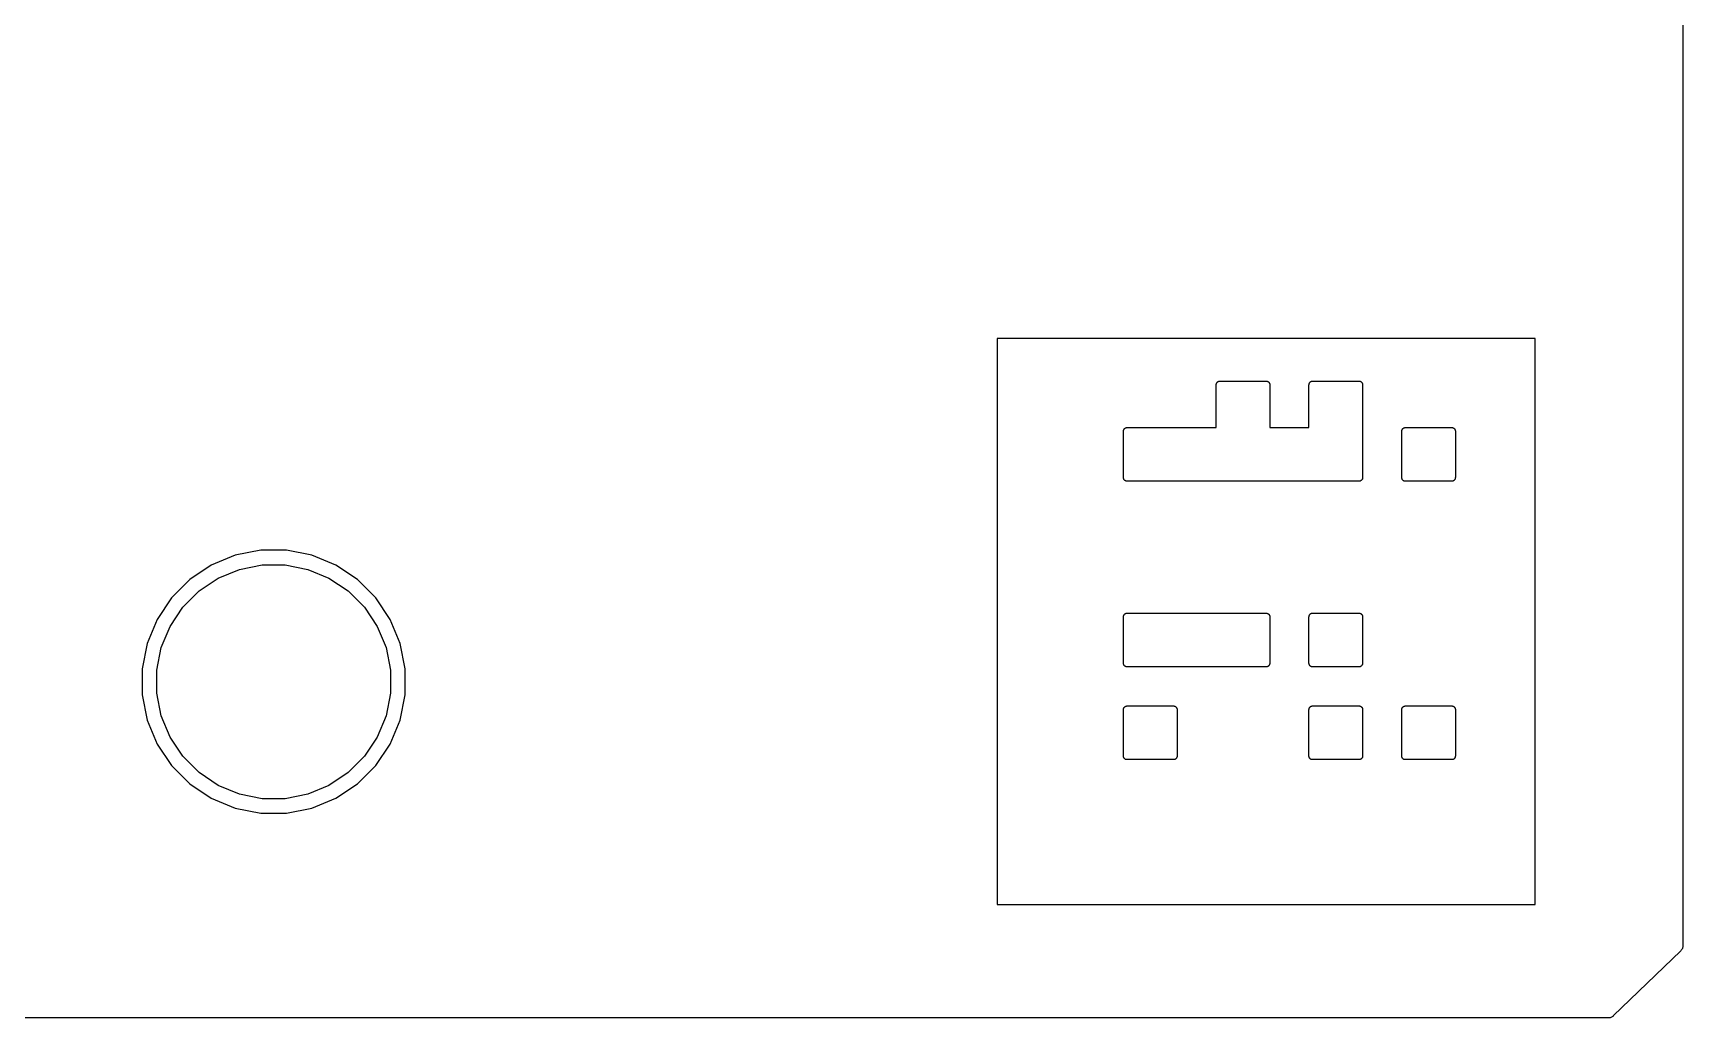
# Model space of a CAD drawing. Extents: x 70.2 to 168.8, y -99.8 to -60.2.
# Drawn here: x 146.18 to 168.77, y -99.77 to -86.3 of the extents above; entities that cross this region are included whole.
import ezdxf

# ---------------------------------------------------------------- set-up
doc = ezdxf.new("R2010")
doc.units = 0
doc.layers.add('BLACK', color=7, linetype='CONTINUOUS')

msp = doc.modelspace()

# ---------------------------------------------------------------- linework, layer by layer
at = {"layer": 'BLACK', "linetype": 'CONTINUOUS'}
for p, q in [((168.774, -61.2437), (168.774, -98.7824)), ((159.39, -90.4748), (159.385, -90.4752)), ((159.385, -90.4752), (159.385, -90.4797)), ((159.385, -90.4797), (159.385, -98.2169)), ((166.746, -90.4748), (159.39, -90.4748)), ((166.751, -90.4752), (166.746, -90.4748)), ((166.751, -90.4797), (166.751, -90.4752)), ((166.751, -98.2169), (166.751, -90.4797)), ((162.383, -91.1091), (162.384, -91.1045)), ((162.383, -91.1094), (162.383, -91.1091)), ((162.383, -91.1095), (162.383, -91.1094)), ((162.383, -91.1098), (162.383, -91.1095)), ((162.383, -91.1095), (162.383, -91.1095)), ((162.383, -91.6948), (162.383, -91.1098)), ((162.384, -91.0994), (162.386, -91.0949)), ((162.384, -91.0996), (162.384, -91.0994)), ((162.384, -91.0997), (162.384, -91.0996)), ((162.384, -91.1045), (162.384, -91.0997)), ((162.386, -91.0949), (162.387, -91.0904)), ((162.387, -91.0901), (162.389, -91.086)), ((162.387, -91.0903), (162.387, -91.0901)), ((162.387, -91.0904), (162.387, -91.0903)), ((162.389, -91.086), (162.392, -91.0818)), ((162.392, -91.0816), (162.395, -91.078)), ((162.392, -91.0817), (162.392, -91.0816)), ((162.392, -91.0818), (162.392, -91.0817)), ((162.395, -91.078), (162.398, -91.0743)), ((162.398, -91.0741), (162.402, -91.0712)), ((162.398, -91.0742), (162.398, -91.0741)), ((162.398, -91.0743), (162.398, -91.0742)), ((162.402, -91.0712), (162.405, -91.0682)), ((162.405, -91.0681), (162.406, -91.068)), ((162.405, -91.0682), (162.405, -91.0681)), ((162.406, -91.068), (162.41, -91.0658)), ((162.41, -91.0658), (162.414, -91.0636)), ((162.414, -91.0634), (162.419, -91.0621)), ((162.414, -91.0635), (162.414, -91.0634)), ((162.414, -91.0636), (162.414, -91.0635)), ((162.419, -91.0621), (162.423, -91.0608)), ((162.423, -91.0608), (162.423, -91.0607)), ((162.423, -91.0607), (162.424, -91.0607)), ((162.424, -91.0607), (162.428, -91.0603)), ((162.428, -91.0603), (162.433, -91.0598)), ((162.433, -91.0598), (163.068, -91.0598)), ((163.068, -91.0598), (163.068, -91.0598)), ((163.068, -91.0598), (163.068, -91.0598)), ((163.068, -91.0598), (163.068, -91.0598)), ((163.068, -91.0598), (163.069, -91.0598)), ((163.069, -91.0598), (163.073, -91.0603)), ((163.073, -91.0603), (163.078, -91.0608)), ((163.078, -91.0608), (163.078, -91.0609)), ((163.078, -91.0609), (163.078, -91.0609)), ((163.078, -91.0609), (163.083, -91.0623)), ((163.083, -91.0623), (163.087, -91.0637)), ((163.087, -91.0637), (163.088, -91.0638)), ((163.088, -91.0638), (163.088, -91.0638)), ((163.088, -91.0638), (163.092, -91.0661)), ((163.092, -91.0661), (163.096, -91.0683)), ((163.096, -91.0683), (163.096, -91.0685)), ((163.096, -91.0685), (163.096, -91.0685)), ((163.096, -91.0685), (163.1, -91.0715)), ((163.1, -91.0715), (163.103, -91.0746)), ((163.103, -91.0746), (163.104, -91.0747)), ((163.104, -91.0747), (163.104, -91.0748)), ((163.104, -91.0748), (163.107, -91.0784)), ((163.107, -91.0784), (163.11, -91.0821)), ((163.11, -91.0821), (163.11, -91.0823)), ((163.11, -91.0823), (163.11, -91.0824)), ((163.11, -91.0824), (163.112, -91.0865)), ((163.112, -91.0865), (163.114, -91.0907)), ((163.114, -91.0907), (163.114, -91.0909)), ((163.114, -91.0909), (163.114, -91.0911)), ((163.114, -91.0911), (163.116, -91.0955)), ((163.116, -91.0955), (163.117, -91.1001)), ((163.117, -91.1001), (163.117, -91.1003)), ((163.117, -91.1003), (163.117, -91.1004)), ((163.117, -91.1004), (163.118, -91.1051)), ((163.118, -91.1051), (163.118, -91.1098)), ((163.118, -91.1098), (163.118, -91.6948)), ((163.653, -91.1091), (163.654, -91.1045)), ((163.653, -91.1094), (163.653, -91.1091)), ((163.653, -91.1095), (163.653, -91.1094)), ((163.653, -91.1098), (163.653, -91.1095)), ((163.653, -91.1095), (163.653, -91.1095)), ((163.653, -91.6948), (163.653, -91.1098)), ((163.654, -91.0994), (163.656, -91.0949)), ((163.654, -91.0996), (163.654, -91.0994)), ((163.654, -91.0997), (163.654, -91.0996)), ((163.654, -91.1045), (163.654, -91.0997)), ((163.656, -91.0949), (163.657, -91.0904)), ((163.657, -91.0901), (163.659, -91.086)), ((163.657, -91.0903), (163.657, -91.0901)), ((163.657, -91.0904), (163.657, -91.0903)), ((163.659, -91.086), (163.662, -91.0818)), ((163.662, -91.0816), (163.665, -91.078)), ((163.662, -91.0817), (163.662, -91.0816)), ((163.662, -91.0818), (163.662, -91.0817)), ((163.665, -91.078), (163.668, -91.0743)), ((163.668, -91.0741), (163.672, -91.0712)), ((163.668, -91.0742), (163.668, -91.0741)), ((163.668, -91.0743), (163.668, -91.0742)), ((163.672, -91.0712), (163.675, -91.0682)), ((163.675, -91.0681), (163.676, -91.068)), ((163.675, -91.0682), (163.675, -91.0681)), ((163.676, -91.068), (163.68, -91.0658)), ((163.68, -91.0658), (163.684, -91.0636)), ((163.684, -91.0634), (163.689, -91.0621)), ((163.684, -91.0635), (163.684, -91.0634)), ((163.684, -91.0636), (163.684, -91.0635)), ((163.689, -91.0621), (163.693, -91.0608)), ((163.693, -91.0608), (163.693, -91.0607)), ((163.693, -91.0607), (163.694, -91.0607)), ((163.694, -91.0607), (163.698, -91.0603)), ((163.698, -91.0603), (163.703, -91.0598)), ((163.703, -91.0598), (164.338, -91.0598)), ((164.338, -91.0598), (164.338, -91.0598)), ((164.338, -91.0598), (164.338, -91.0598)), ((164.338, -91.0598), (164.338, -91.0598)), ((164.338, -91.0598), (164.339, -91.0598)), ((164.339, -91.0598), (164.343, -91.0603)), ((164.343, -91.0603), (164.348, -91.0608)), ((164.348, -91.0608), (164.348, -91.0609)), ((164.348, -91.0609), (164.348, -91.0609)), ((164.348, -91.0609), (164.353, -91.0623)), ((164.353, -91.0623), (164.357, -91.0637)), ((164.357, -91.0637), (164.358, -91.0638)), ((164.358, -91.0638), (164.358, -91.0638)), ((164.358, -91.0638), (164.362, -91.0661)), ((164.362, -91.0661), (164.366, -91.0683)), ((164.366, -91.0683), (164.366, -91.0685)), ((164.366, -91.0685), (164.366, -91.0685)), ((164.366, -91.0685), (164.37, -91.0715)), ((164.37, -91.0715), (164.373, -91.0746)), ((164.373, -91.0746), (164.374, -91.0747)), ((164.374, -91.0747), (164.374, -91.0748)), ((164.374, -91.0748), (164.377, -91.0784)), ((164.377, -91.0784), (164.38, -91.0821)), ((164.38, -91.0821), (164.38, -91.0823)), ((164.38, -91.0823), (164.38, -91.0824)), ((164.38, -91.0824), (164.382, -91.0865)), ((164.382, -91.0865), (164.384, -91.0907)), ((164.384, -91.0907), (164.384, -91.0909)), ((164.384, -91.0909), (164.384, -91.0911)), ((164.384, -91.0911), (164.386, -91.0955)), ((164.386, -91.0955), (164.387, -91.1001)), ((164.387, -91.1001), (164.387, -91.1003)), ((164.387, -91.1003), (164.387, -91.1004)), ((164.387, -91.1004), (164.388, -91.1051)), ((164.388, -91.1051), (164.388, -91.1098)), ((164.388, -91.1098), (164.388, -92.3798)), ((161.125, -91.713), (161.128, -91.7093)), ((161.128, -91.7091), (161.132, -91.7062)), ((161.128, -91.7092), (161.128, -91.7091)), ((161.128, -91.7093), (161.128, -91.7092)), ((161.132, -91.7062), (161.135, -91.7032)), ((161.135, -91.7031), (161.136, -91.703)), ((161.135, -91.7032), (161.135, -91.7031)), ((161.136, -91.703), (161.14, -91.7008)), ((161.14, -91.7008), (161.144, -91.6986)), ((161.144, -91.6984), (161.149, -91.6971)), ((161.144, -91.6985), (161.144, -91.6984)), ((161.144, -91.6986), (161.144, -91.6985)), ((161.149, -91.6971), (161.153, -91.6958)), ((161.153, -91.6958), (161.153, -91.6957)), ((161.153, -91.6957), (161.154, -91.6957)), ((161.154, -91.6957), (161.158, -91.6953)), ((161.158, -91.6953), (161.163, -91.6948)), ((161.163, -91.6948), (162.383, -91.6948)), ((163.118, -91.6948), (163.653, -91.6948)), ((164.935, -91.713), (164.938, -91.7093)), ((164.938, -91.7091), (164.942, -91.7062)), ((164.938, -91.7092), (164.938, -91.7091)), ((164.938, -91.7093), (164.938, -91.7092)), ((164.942, -91.7062), (164.945, -91.7032)), ((164.945, -91.7031), (164.946, -91.703)), ((164.945, -91.7032), (164.945, -91.7031)), ((164.946, -91.703), (164.95, -91.7008)), ((164.95, -91.7008), (164.954, -91.6986)), ((164.954, -91.6984), (164.959, -91.6971)), ((164.954, -91.6985), (164.954, -91.6984)), ((164.954, -91.6986), (164.954, -91.6985)), ((164.959, -91.6971), (164.963, -91.6958)), ((164.963, -91.6958), (164.963, -91.6957)), ((164.963, -91.6957), (164.964, -91.6957)), ((164.964, -91.6957), (164.968, -91.6953)), ((164.968, -91.6953), (164.973, -91.6948)), ((164.973, -91.6948), (165.608, -91.6948)), ((165.608, -91.6948), (165.608, -91.6948)), ((165.608, -91.6948), (165.608, -91.6948)), ((165.608, -91.6948), (165.609, -91.6948)), ((165.608, -91.6948), (165.608, -91.6948)), ((165.609, -91.6948), (165.613, -91.6953)), ((165.613, -91.6953), (165.618, -91.6958)), ((165.618, -91.6958), (165.618, -91.6959)), ((165.618, -91.6959), (165.618, -91.6959)), ((165.618, -91.6959), (165.623, -91.6973)), ((165.623, -91.6973), (165.627, -91.6987)), ((165.627, -91.6987), (165.628, -91.6988)), ((165.628, -91.6988), (165.628, -91.6988)), ((165.628, -91.6988), (165.632, -91.7011)), ((165.632, -91.7011), (165.636, -91.7033)), ((165.636, -91.7033), (165.636, -91.7035)), ((165.636, -91.7035), (165.636, -91.7035)), ((165.636, -91.7035), (165.64, -91.7065)), ((165.64, -91.7065), (165.643, -91.7096)), ((165.643, -91.7096), (165.644, -91.7097)), ((165.644, -91.7097), (165.644, -91.7098)), ((165.644, -91.7098), (165.647, -91.7134)), ((161.113, -91.7441), (161.114, -91.7395)), ((161.113, -91.7444), (161.113, -91.7441)), ((161.113, -91.7445), (161.113, -91.7444)), ((161.113, -91.7448), (161.113, -91.7445)), ((161.113, -91.7445), (161.113, -91.7445)), ((161.113, -92.3798), (161.113, -91.7448)), ((161.114, -91.7344), (161.116, -91.7299)), ((161.114, -91.7346), (161.114, -91.7344)), ((161.114, -91.7347), (161.114, -91.7346)), ((161.114, -91.7395), (161.114, -91.7347)), ((161.116, -91.7299), (161.117, -91.7254)), ((161.117, -91.7251), (161.119, -91.721)), ((161.117, -91.7253), (161.117, -91.7251)), ((161.117, -91.7254), (161.117, -91.7253)), ((161.119, -91.721), (161.122, -91.7168)), ((161.122, -91.7166), (161.125, -91.713)), ((161.122, -91.7167), (161.122, -91.7166)), ((161.122, -91.7168), (161.122, -91.7167)), ((164.923, -91.7441), (164.924, -91.7395)), ((164.923, -91.7444), (164.923, -91.7441)), ((164.923, -91.7445), (164.923, -91.7444)), ((164.923, -91.7448), (164.923, -91.7445)), ((164.923, -91.7445), (164.923, -91.7445)), ((164.923, -92.3798), (164.923, -91.7448)), ((164.924, -91.7344), (164.926, -91.7299)), ((164.924, -91.7346), (164.924, -91.7344)), ((164.924, -91.7347), (164.924, -91.7346)), ((164.924, -91.7395), (164.924, -91.7347)), ((164.926, -91.7299), (164.927, -91.7254)), ((164.927, -91.7251), (164.929, -91.721)), ((164.927, -91.7253), (164.927, -91.7251)), ((164.927, -91.7254), (164.927, -91.7253)), ((164.929, -91.721), (164.932, -91.7168)), ((164.932, -91.7166), (164.935, -91.713)), ((164.932, -91.7167), (164.932, -91.7166)), ((164.932, -91.7168), (164.932, -91.7167)), ((165.647, -91.7134), (165.65, -91.7171)), ((165.65, -91.7171), (165.65, -91.7173)), ((165.65, -91.7173), (165.65, -91.7174)), ((165.65, -91.7174), (165.652, -91.7215)), ((165.652, -91.7215), (165.654, -91.7257)), ((165.654, -91.7257), (165.654, -91.7259)), ((165.654, -91.7259), (165.654, -91.7261)), ((165.654, -91.7261), (165.656, -91.7305)), ((165.656, -91.7305), (165.657, -91.7351)), ((165.657, -91.7351), (165.657, -91.7353)), ((165.657, -91.7353), (165.657, -91.7354)), ((165.657, -91.7354), (165.658, -91.7401)), ((165.658, -91.7401), (165.658, -91.7448)), ((165.658, -91.7448), (165.658, -92.3798)), ((161.113, -92.3845), (161.113, -92.3798)), ((161.114, -92.3892), (161.113, -92.3845)), ((161.114, -92.3893), (161.114, -92.3892)), ((161.114, -92.3895), (161.114, -92.3893)), ((161.115, -92.3941), (161.114, -92.3895)), ((164.388, -92.3805), (164.387, -92.3851)), ((164.387, -92.3851), (164.387, -92.3899)), ((164.387, -92.3899), (164.387, -92.39)), ((164.387, -92.39), (164.387, -92.3902)), ((164.388, -92.3798), (164.388, -92.3801)), ((164.388, -92.3801), (164.388, -92.3801)), ((164.388, -92.3801), (164.388, -92.3802)), ((164.388, -92.3802), (164.388, -92.3805)), ((164.923, -92.3845), (164.923, -92.3798)), ((164.924, -92.3892), (164.923, -92.3845)), ((164.924, -92.3893), (164.924, -92.3892)), ((164.924, -92.3895), (164.924, -92.3893)), ((164.925, -92.3941), (164.924, -92.3895)), ((165.658, -92.3805), (165.657, -92.3851)), ((165.657, -92.3851), (165.657, -92.3899)), ((165.657, -92.3899), (165.657, -92.39)), ((165.657, -92.39), (165.657, -92.3902)), ((165.658, -92.3798), (165.658, -92.3801)), ((165.658, -92.3801), (165.658, -92.3801)), ((165.658, -92.3801), (165.658, -92.3802)), ((165.658, -92.3802), (165.658, -92.3805)), ((161.117, -92.3985), (161.115, -92.3941)), ((161.117, -92.3987), (161.117, -92.3985)), ((161.117, -92.3989), (161.117, -92.3987)), ((161.119, -92.4031), (161.117, -92.3989)), ((161.121, -92.4072), (161.119, -92.4031)), ((161.121, -92.4073), (161.121, -92.4072)), ((161.121, -92.4075), (161.121, -92.4073)), ((161.124, -92.4112), (161.121, -92.4075)), ((161.127, -92.4148), (161.124, -92.4112)), ((161.127, -92.4149), (161.127, -92.4148)), ((161.128, -92.415), (161.127, -92.4149)), ((161.131, -92.4181), (161.128, -92.415)), ((161.135, -92.4211), (161.131, -92.4181)), ((161.135, -92.4213), (161.135, -92.4211)), ((161.135, -92.4211), (161.135, -92.4211)), ((161.139, -92.4235), (161.135, -92.4213)), ((161.143, -92.4258), (161.139, -92.4235)), ((161.144, -92.4259), (161.143, -92.4258)), ((161.143, -92.4258), (161.143, -92.4258)), ((161.148, -92.4273), (161.144, -92.4259)), ((161.153, -92.4287), (161.148, -92.4273)), ((161.153, -92.4288), (161.153, -92.4287)), ((161.153, -92.4287), (161.153, -92.4287)), ((161.158, -92.4293), (161.153, -92.4288)), ((161.162, -92.4298), (161.158, -92.4293)), ((161.163, -92.4298), (161.162, -92.4298)), ((164.338, -92.4298), (161.163, -92.4298)), ((161.163, -92.4298), (161.163, -92.4298)), ((161.163, -92.4298), (161.163, -92.4298)), ((161.163, -92.4298), (161.163, -92.4298)), ((164.343, -92.4293), (164.338, -92.4298)), ((164.347, -92.4289), (164.343, -92.4293)), ((164.348, -92.4289), (164.347, -92.4289)), ((164.352, -92.4275), (164.348, -92.4288)), ((164.348, -92.4288), (164.348, -92.4289)), ((164.357, -92.4262), (164.352, -92.4275)), ((164.361, -92.4238), (164.357, -92.426)), ((164.357, -92.426), (164.357, -92.4261)), ((164.357, -92.4261), (164.357, -92.4262)), ((164.365, -92.4216), (164.361, -92.4238)), ((164.366, -92.4215), (164.365, -92.4216)), ((164.369, -92.4184), (164.366, -92.4214)), ((164.366, -92.4214), (164.366, -92.4215)), ((164.373, -92.4155), (164.369, -92.4184)), ((164.376, -92.4116), (164.373, -92.4153)), ((164.373, -92.4153), (164.373, -92.4154)), ((164.373, -92.4154), (164.373, -92.4155)), ((164.379, -92.408), (164.376, -92.4116)), ((164.382, -92.4036), (164.379, -92.4078)), ((164.379, -92.4078), (164.379, -92.4079)), ((164.379, -92.4079), (164.379, -92.408)), ((164.384, -92.3995), (164.382, -92.4036)), ((164.385, -92.3947), (164.384, -92.3992)), ((164.384, -92.3992), (164.384, -92.3993)), ((164.384, -92.3993), (164.384, -92.3995)), ((164.387, -92.3902), (164.385, -92.3947)), ((164.927, -92.3985), (164.925, -92.3941)), ((164.927, -92.3987), (164.927, -92.3985)), ((164.927, -92.3989), (164.927, -92.3987)), ((164.929, -92.4031), (164.927, -92.3989)), ((164.931, -92.4072), (164.929, -92.4031)), ((164.931, -92.4073), (164.931, -92.4072)), ((164.931, -92.4075), (164.931, -92.4073)), ((164.934, -92.4112), (164.931, -92.4075)), ((164.937, -92.4148), (164.934, -92.4112)), ((164.937, -92.4149), (164.937, -92.4148)), ((164.938, -92.415), (164.937, -92.4149)), ((164.941, -92.4181), (164.938, -92.415)), ((164.945, -92.4211), (164.941, -92.4181)), ((164.945, -92.4213), (164.945, -92.4211)), ((164.945, -92.4211), (164.945, -92.4211)), ((164.949, -92.4235), (164.945, -92.4213)), ((164.953, -92.4258), (164.949, -92.4235)), ((164.954, -92.4259), (164.953, -92.4258)), ((164.953, -92.4258), (164.953, -92.4258)), ((164.958, -92.4273), (164.954, -92.4259)), ((164.963, -92.4287), (164.958, -92.4273)), ((164.963, -92.4288), (164.963, -92.4287)), ((164.963, -92.4287), (164.963, -92.4287)), ((164.968, -92.4293), (164.963, -92.4288)), ((164.972, -92.4298), (164.968, -92.4293)), ((164.973, -92.4298), (164.972, -92.4298)), ((165.608, -92.4298), (164.973, -92.4298)), ((164.973, -92.4298), (164.973, -92.4298)), ((164.973, -92.4298), (164.973, -92.4298)), ((164.973, -92.4298), (164.973, -92.4298)), ((165.613, -92.4293), (165.608, -92.4298)), ((165.617, -92.4289), (165.613, -92.4293)), ((165.618, -92.4289), (165.617, -92.4289)), ((165.622, -92.4275), (165.618, -92.4288)), ((165.618, -92.4288), (165.618, -92.4289)), ((165.627, -92.4262), (165.622, -92.4275)), ((165.631, -92.4238), (165.627, -92.426)), ((165.627, -92.426), (165.627, -92.4261)), ((165.627, -92.4261), (165.627, -92.4262)), ((165.635, -92.4216), (165.631, -92.4238)), ((165.636, -92.4215), (165.635, -92.4216)), ((165.639, -92.4184), (165.636, -92.4214)), ((165.636, -92.4214), (165.636, -92.4215)), ((165.643, -92.4155), (165.639, -92.4184)), ((165.646, -92.4116), (165.643, -92.4153)), ((165.643, -92.4153), (165.643, -92.4154)), ((165.643, -92.4154), (165.643, -92.4155)), ((165.649, -92.408), (165.646, -92.4116)), ((165.652, -92.4036), (165.649, -92.4078)), ((165.649, -92.4078), (165.649, -92.4079)), ((165.649, -92.4079), (165.649, -92.408)), ((165.654, -92.3995), (165.652, -92.4036)), ((165.655, -92.3947), (165.654, -92.3992)), ((165.654, -92.3992), (165.654, -92.3993)), ((165.654, -92.3993), (165.654, -92.3995)), ((165.657, -92.3902), (165.655, -92.3947)), ((148.954, -93.443), (148.626, -93.5787)), ((149.302, -93.3738), (148.954, -93.443)), ((149.656, -93.3738), (149.302, -93.3738)), ((150.004, -93.443), (149.656, -93.3738)), ((150.332, -93.5787), (150.004, -93.443)), ((148.626, -93.5787), (148.332, -93.7756)), ((148.721, -93.7559), (149.012, -93.6353)), ((149.012, -93.6353), (149.321, -93.5738)), ((149.321, -93.5738), (149.637, -93.5738)), ((149.637, -93.5738), (149.946, -93.6353)), ((149.946, -93.6353), (150.237, -93.7559)), ((150.626, -93.7756), (150.332, -93.5787)), ((148.332, -93.7756), (148.081, -94.0264)), ((148.236, -94.1539), (148.459, -93.931)), ((148.459, -93.931), (148.721, -93.7559)), ((150.237, -93.7559), (150.499, -93.931)), ((150.499, -93.931), (150.722, -94.1539)), ((150.877, -94.0264), (150.626, -93.7756)), ((148.081, -94.0264), (147.884, -94.3212)), ((148.061, -94.4159), (148.236, -94.1539)), ((150.722, -94.1539), (150.897, -94.4159)), ((151.074, -94.3212), (150.877, -94.0264)), ((147.884, -94.3212), (147.748, -94.6488)), ((147.94, -94.7071), (148.061, -94.4159)), ((150.897, -94.4159), (151.018, -94.7071)), ((151.21, -94.6488), (151.074, -94.3212)), ((161.113, -94.2841), (161.114, -94.2795)), ((161.113, -94.2844), (161.113, -94.2841)), ((161.113, -94.2845), (161.113, -94.2844)), ((161.113, -94.2848), (161.113, -94.2845)), ((161.113, -94.2845), (161.113, -94.2845)), ((161.113, -94.9198), (161.113, -94.2848)), ((161.114, -94.2744), (161.116, -94.2699)), ((161.114, -94.2746), (161.114, -94.2744)), ((161.114, -94.2747), (161.114, -94.2746)), ((161.114, -94.2795), (161.114, -94.2747)), ((161.116, -94.2699), (161.117, -94.2654)), ((161.117, -94.2651), (161.119, -94.261)), ((161.117, -94.2653), (161.117, -94.2651)), ((161.117, -94.2654), (161.117, -94.2653)), ((161.119, -94.261), (161.122, -94.2568)), ((161.122, -94.2566), (161.125, -94.253)), ((161.122, -94.2567), (161.122, -94.2566)), ((161.122, -94.2568), (161.122, -94.2567)), ((161.125, -94.253), (161.128, -94.2493)), ((161.128, -94.2491), (161.132, -94.2462)), ((161.128, -94.2492), (161.128, -94.2491)), ((161.128, -94.2493), (161.128, -94.2492)), ((161.132, -94.2462), (161.135, -94.2432)), ((161.135, -94.2431), (161.136, -94.243)), ((161.135, -94.2432), (161.135, -94.2431)), ((161.136, -94.243), (161.14, -94.2408)), ((161.14, -94.2408), (161.144, -94.2386)), ((161.144, -94.2384), (161.149, -94.2371)), ((161.144, -94.2385), (161.144, -94.2384)), ((161.144, -94.2386), (161.144, -94.2385)), ((161.149, -94.2371), (161.153, -94.2358)), ((161.153, -94.2358), (161.153, -94.2357)), ((161.153, -94.2357), (161.154, -94.2357)), ((161.154, -94.2357), (161.158, -94.2353)), ((161.158, -94.2353), (161.163, -94.2348)), ((161.163, -94.2348), (163.068, -94.2348)), ((163.068, -94.2348), (163.068, -94.2348)), ((163.068, -94.2348), (163.068, -94.2348)), ((163.068, -94.2348), (163.068, -94.2348)), ((163.068, -94.2348), (163.069, -94.2348)), ((163.069, -94.2348), (163.073, -94.2353)), ((163.073, -94.2353), (163.078, -94.2358)), ((163.078, -94.2358), (163.078, -94.2359)), ((163.078, -94.2359), (163.078, -94.2359)), ((163.078, -94.2359), (163.083, -94.2373)), ((163.083, -94.2373), (163.087, -94.2387)), ((163.087, -94.2387), (163.088, -94.2388)), ((163.088, -94.2388), (163.088, -94.2388)), ((163.088, -94.2388), (163.092, -94.2411)), ((163.092, -94.2411), (163.096, -94.2433)), ((163.096, -94.2433), (163.096, -94.2435)), ((163.096, -94.2435), (163.096, -94.2435)), ((163.096, -94.2435), (163.1, -94.2465)), ((163.1, -94.2465), (163.103, -94.2496)), ((163.103, -94.2496), (163.104, -94.2497)), ((163.104, -94.2497), (163.104, -94.2498)), ((163.104, -94.2498), (163.107, -94.2534)), ((163.107, -94.2534), (163.11, -94.2571)), ((163.11, -94.2571), (163.11, -94.2573)), ((163.11, -94.2573), (163.11, -94.2574)), ((163.11, -94.2574), (163.112, -94.2615)), ((163.112, -94.2615), (163.114, -94.2657)), ((163.114, -94.2657), (163.114, -94.2659)), ((163.114, -94.2659), (163.114, -94.2661)), ((163.114, -94.2661), (163.116, -94.2705)), ((163.116, -94.2705), (163.117, -94.2751)), ((163.117, -94.2751), (163.117, -94.2753)), ((163.117, -94.2753), (163.117, -94.2754)), ((163.117, -94.2754), (163.118, -94.2801)), ((163.118, -94.2801), (163.118, -94.2848)), ((163.118, -94.2848), (163.118, -94.9198)), ((163.653, -94.2841), (163.654, -94.2795)), ((163.653, -94.2844), (163.653, -94.2841)), ((163.653, -94.2845), (163.653, -94.2844)), ((163.653, -94.2848), (163.653, -94.2845)), ((163.653, -94.2845), (163.653, -94.2845)), ((163.653, -94.9198), (163.653, -94.2848)), ((163.654, -94.2744), (163.656, -94.2699)), ((163.654, -94.2746), (163.654, -94.2744)), ((163.654, -94.2747), (163.654, -94.2746)), ((163.654, -94.2795), (163.654, -94.2747)), ((163.656, -94.2699), (163.657, -94.2654)), ((163.657, -94.2651), (163.659, -94.261)), ((163.657, -94.2653), (163.657, -94.2651)), ((163.657, -94.2654), (163.657, -94.2653)), ((163.659, -94.261), (163.662, -94.2568)), ((163.662, -94.2566), (163.665, -94.253)), ((163.662, -94.2567), (163.662, -94.2566)), ((163.662, -94.2568), (163.662, -94.2567)), ((163.665, -94.253), (163.668, -94.2493)), ((163.668, -94.2491), (163.672, -94.2462)), ((163.668, -94.2492), (163.668, -94.2491)), ((163.668, -94.2493), (163.668, -94.2492)), ((163.672, -94.2462), (163.675, -94.2432)), ((163.675, -94.2431), (163.676, -94.243)), ((163.675, -94.2432), (163.675, -94.2431)), ((163.676, -94.243), (163.68, -94.2408)), ((163.68, -94.2408), (163.684, -94.2386)), ((163.684, -94.2384), (163.689, -94.2371)), ((163.684, -94.2385), (163.684, -94.2384)), ((163.684, -94.2386), (163.684, -94.2385)), ((163.689, -94.2371), (163.693, -94.2358)), ((163.693, -94.2358), (163.693, -94.2357)), ((163.693, -94.2357), (163.694, -94.2357)), ((163.694, -94.2357), (163.698, -94.2353)), ((163.698, -94.2353), (163.703, -94.2348)), ((163.703, -94.2348), (164.338, -94.2348)), ((164.338, -94.2348), (164.338, -94.2348)), ((164.338, -94.2348), (164.338, -94.2348)), ((164.338, -94.2348), (164.339, -94.2348)), ((164.338, -94.2348), (164.338, -94.2348)), ((164.339, -94.2348), (164.343, -94.2353)), ((164.343, -94.2353), (164.348, -94.2358)), ((164.348, -94.2358), (164.348, -94.2359)), ((164.348, -94.2359), (164.348, -94.2359)), ((164.348, -94.2359), (164.353, -94.2373)), ((164.353, -94.2373), (164.357, -94.2387)), ((164.357, -94.2387), (164.358, -94.2388)), ((164.358, -94.2388), (164.358, -94.2388)), ((164.358, -94.2388), (164.362, -94.2411)), ((164.362, -94.2411), (164.366, -94.2433)), ((164.366, -94.2433), (164.366, -94.2435)), ((164.366, -94.2435), (164.366, -94.2435)), ((164.366, -94.2435), (164.37, -94.2465)), ((164.37, -94.2465), (164.373, -94.2496)), ((164.373, -94.2496), (164.374, -94.2497)), ((164.374, -94.2497), (164.374, -94.2498)), ((164.374, -94.2498), (164.377, -94.2534)), ((164.377, -94.2534), (164.38, -94.2571)), ((164.38, -94.2571), (164.38, -94.2573)), ((164.38, -94.2573), (164.38, -94.2574)), ((164.38, -94.2574), (164.382, -94.2615)), ((164.382, -94.2615), (164.384, -94.2657)), ((164.384, -94.2657), (164.384, -94.2659)), ((164.384, -94.2659), (164.384, -94.2661)), ((164.384, -94.2661), (164.386, -94.2705)), ((164.386, -94.2705), (164.387, -94.2751)), ((164.387, -94.2751), (164.387, -94.2753)), ((164.387, -94.2753), (164.387, -94.2754)), ((164.387, -94.2754), (164.388, -94.2801)), ((164.388, -94.2801), (164.388, -94.2848)), ((164.388, -94.2848), (164.388, -94.9198)), ((147.748, -94.6488), (147.679, -94.9965)), ((151.279, -94.9965), (151.21, -94.6488)), ((147.879, -95.0162), (147.94, -94.7071)), ((151.018, -94.7071), (151.079, -95.0162)), ((147.679, -94.9965), (147.679, -95.3511)), ((147.879, -95.3314), (147.879, -95.0162)), ((151.079, -95.0162), (151.079, -95.3314)), ((151.279, -95.3511), (151.279, -94.9965)), ((161.113, -94.9245), (161.113, -94.9198)), ((161.114, -94.9292), (161.113, -94.9245)), ((161.114, -94.9293), (161.114, -94.9292)), ((161.114, -94.9295), (161.114, -94.9293)), ((161.115, -94.9341), (161.114, -94.9295)), ((161.117, -94.9385), (161.115, -94.9341)), ((161.117, -94.9387), (161.117, -94.9385)), ((161.117, -94.9389), (161.117, -94.9387)), ((161.119, -94.9431), (161.117, -94.9389)), ((161.121, -94.9472), (161.119, -94.9431)), ((161.121, -94.9473), (161.121, -94.9472)), ((161.121, -94.9475), (161.121, -94.9473)), ((161.124, -94.9512), (161.121, -94.9475)), ((161.127, -94.9548), (161.124, -94.9512)), ((161.127, -94.9549), (161.127, -94.9548)), ((161.128, -94.955), (161.127, -94.9549)), ((161.131, -94.9581), (161.128, -94.955)), ((161.135, -94.9611), (161.131, -94.9581)), ((161.135, -94.9613), (161.135, -94.9611)), ((161.135, -94.9611), (161.135, -94.9611)), ((161.139, -94.9635), (161.135, -94.9613)), ((161.143, -94.9658), (161.139, -94.9635)), ((161.144, -94.9659), (161.143, -94.9658)), ((161.143, -94.9658), (161.143, -94.9658)), ((161.148, -94.9673), (161.144, -94.9659)), ((161.153, -94.9687), (161.148, -94.9673)), ((161.153, -94.9688), (161.153, -94.9687)), ((161.153, -94.9687), (161.153, -94.9687)), ((161.158, -94.9693), (161.153, -94.9688)), ((161.162, -94.9698), (161.158, -94.9693)), ((161.163, -94.9698), (161.162, -94.9698)), ((161.163, -94.9698), (161.163, -94.9698)), ((161.163, -94.9698), (161.163, -94.9698)), ((163.068, -94.9698), (161.163, -94.9698)), ((161.163, -94.9698), (161.163, -94.9698)), ((163.073, -94.9693), (163.068, -94.9698)), ((163.077, -94.9689), (163.073, -94.9693)), ((163.078, -94.9689), (163.077, -94.9689)), ((163.082, -94.9675), (163.078, -94.9688)), ((163.078, -94.9688), (163.078, -94.9689)), ((163.087, -94.9662), (163.082, -94.9675)), ((163.091, -94.9638), (163.087, -94.966)), ((163.087, -94.966), (163.087, -94.9661)), ((163.087, -94.9661), (163.087, -94.9662)), ((163.095, -94.9616), (163.091, -94.9638)), ((163.096, -94.9615), (163.095, -94.9616)), ((163.099, -94.9584), (163.096, -94.9614)), ((163.096, -94.9614), (163.096, -94.9615)), ((163.103, -94.9555), (163.099, -94.9584)), ((163.106, -94.9516), (163.103, -94.9553)), ((163.103, -94.9553), (163.103, -94.9554)), ((163.103, -94.9554), (163.103, -94.9555)), ((163.109, -94.948), (163.106, -94.9516)), ((163.112, -94.9436), (163.109, -94.9478)), ((163.109, -94.9478), (163.109, -94.9479)), ((163.109, -94.9479), (163.109, -94.948)), ((163.114, -94.9395), (163.112, -94.9436)), ((163.115, -94.9347), (163.114, -94.9392)), ((163.114, -94.9392), (163.114, -94.9393)), ((163.114, -94.9393), (163.114, -94.9395)), ((163.117, -94.9302), (163.115, -94.9347)), ((163.118, -94.9205), (163.117, -94.9251)), ((163.117, -94.9251), (163.117, -94.9299)), ((163.117, -94.9299), (163.117, -94.93)), ((163.117, -94.93), (163.117, -94.9302)), ((163.118, -94.9198), (163.118, -94.9201)), ((163.118, -94.9201), (163.118, -94.9201)), ((163.118, -94.9201), (163.118, -94.9202)), ((163.118, -94.9202), (163.118, -94.9205)), ((163.653, -94.9245), (163.653, -94.9198)), ((163.654, -94.9292), (163.653, -94.9245)), ((163.654, -94.9293), (163.654, -94.9292)), ((163.654, -94.9295), (163.654, -94.9293)), ((163.655, -94.9341), (163.654, -94.9295)), ((163.657, -94.9385), (163.655, -94.9341)), ((163.657, -94.9387), (163.657, -94.9385)), ((163.657, -94.9389), (163.657, -94.9387)), ((163.659, -94.9431), (163.657, -94.9389)), ((163.661, -94.9472), (163.659, -94.9431)), ((163.661, -94.9473), (163.661, -94.9472)), ((163.661, -94.9475), (163.661, -94.9473)), ((163.664, -94.9512), (163.661, -94.9475)), ((163.667, -94.9548), (163.664, -94.9512)), ((163.667, -94.9549), (163.667, -94.9548)), ((163.668, -94.955), (163.667, -94.9549)), ((163.671, -94.9581), (163.668, -94.955)), ((163.675, -94.9611), (163.671, -94.9581)), ((163.675, -94.9613), (163.675, -94.9611)), ((163.675, -94.9611), (163.675, -94.9611)), ((163.679, -94.9635), (163.675, -94.9613)), ((163.683, -94.9658), (163.679, -94.9635)), ((163.684, -94.9659), (163.683, -94.9658)), ((163.683, -94.9658), (163.683, -94.9658)), ((163.688, -94.9673), (163.684, -94.9659)), ((163.693, -94.9687), (163.688, -94.9673)), ((163.693, -94.9688), (163.693, -94.9687)), ((163.693, -94.9687), (163.693, -94.9687)), ((163.698, -94.9693), (163.693, -94.9688)), ((163.702, -94.9698), (163.698, -94.9693)), ((163.703, -94.9698), (163.702, -94.9698)), ((164.338, -94.9698), (163.703, -94.9698)), ((163.703, -94.9698), (163.703, -94.9698)), ((163.703, -94.9698), (163.703, -94.9698)), ((163.703, -94.9698), (163.703, -94.9698)), ((164.343, -94.9693), (164.338, -94.9698)), ((164.347, -94.9689), (164.343, -94.9693)), ((164.348, -94.9689), (164.347, -94.9689)), ((164.352, -94.9675), (164.348, -94.9688)), ((164.348, -94.9688), (164.348, -94.9689)), ((164.357, -94.9662), (164.352, -94.9675)), ((164.361, -94.9638), (164.357, -94.966)), ((164.357, -94.966), (164.357, -94.9661)), ((164.357, -94.9661), (164.357, -94.9662)), ((164.365, -94.9616), (164.361, -94.9638)), ((164.366, -94.9615), (164.365, -94.9616)), ((164.369, -94.9584), (164.366, -94.9614)), ((164.366, -94.9614), (164.366, -94.9615)), ((164.373, -94.9555), (164.369, -94.9584)), ((164.376, -94.9516), (164.373, -94.9553)), ((164.373, -94.9553), (164.373, -94.9554)), ((164.373, -94.9554), (164.373, -94.9555)), ((164.379, -94.948), (164.376, -94.9516)), ((164.382, -94.9436), (164.379, -94.9478)), ((164.379, -94.9478), (164.379, -94.9479)), ((164.379, -94.9479), (164.379, -94.948)), ((164.384, -94.9395), (164.382, -94.9436)), ((164.385, -94.9347), (164.384, -94.9392)), ((164.384, -94.9392), (164.384, -94.9393)), ((164.384, -94.9393), (164.384, -94.9395)), ((164.387, -94.9302), (164.385, -94.9347)), ((164.388, -94.9205), (164.387, -94.9251)), ((164.387, -94.9251), (164.387, -94.9299)), ((164.387, -94.9299), (164.387, -94.93)), ((164.387, -94.93), (164.387, -94.9302)), ((164.388, -94.9198), (164.388, -94.9201)), ((164.388, -94.9201), (164.388, -94.9201)), ((164.388, -94.9201), (164.388, -94.9202)), ((164.388, -94.9202), (164.388, -94.9205)), ((147.679, -95.3511), (147.748, -95.6988)), ((147.94, -95.6405), (147.879, -95.3314)), ((151.079, -95.3314), (151.018, -95.6405)), ((151.21, -95.6988), (151.279, -95.3511)), ((161.113, -95.5541), (161.114, -95.5495)), ((161.114, -95.5444), (161.116, -95.5399)), ((161.114, -95.5446), (161.114, -95.5444)), ((161.114, -95.5447), (161.114, -95.5446)), ((161.114, -95.5495), (161.114, -95.5447)), ((161.116, -95.5399), (161.117, -95.5354)), ((161.117, -95.5351), (161.119, -95.531)), ((161.117, -95.5353), (161.117, -95.5351)), ((161.117, -95.5354), (161.117, -95.5353)), ((161.119, -95.531), (161.122, -95.5268)), ((161.122, -95.5266), (161.125, -95.523)), ((161.122, -95.5267), (161.122, -95.5266)), ((161.122, -95.5268), (161.122, -95.5267)), ((161.125, -95.523), (161.128, -95.5193)), ((161.128, -95.5191), (161.132, -95.5162)), ((161.128, -95.5192), (161.128, -95.5191)), ((161.128, -95.5193), (161.128, -95.5192)), ((161.132, -95.5162), (161.135, -95.5132)), ((161.135, -95.5131), (161.136, -95.513)), ((161.135, -95.5132), (161.135, -95.5131)), ((161.136, -95.513), (161.14, -95.5108)), ((161.14, -95.5108), (161.144, -95.5086)), ((161.144, -95.5084), (161.149, -95.5071)), ((161.144, -95.5085), (161.144, -95.5084)), ((161.144, -95.5086), (161.144, -95.5085)), ((161.149, -95.5071), (161.153, -95.5058)), ((161.153, -95.5058), (161.153, -95.5057)), ((161.153, -95.5057), (161.154, -95.5057)), ((161.154, -95.5057), (161.158, -95.5053)), ((161.158, -95.5053), (161.163, -95.5048)), ((161.163, -95.5048), (161.798, -95.5048)), ((161.798, -95.5048), (161.798, -95.5048)), ((161.798, -95.5048), (161.798, -95.5048)), ((161.798, -95.5048), (161.799, -95.5048)), ((161.798, -95.5048), (161.798, -95.5048)), ((161.799, -95.5048), (161.803, -95.5053)), ((161.803, -95.5053), (161.808, -95.5058)), ((161.808, -95.5058), (161.808, -95.5059)), ((161.808, -95.5059), (161.808, -95.5059)), ((161.808, -95.5059), (161.813, -95.5073)), ((161.813, -95.5073), (161.817, -95.5087)), ((161.817, -95.5087), (161.818, -95.5088)), ((161.818, -95.5088), (161.818, -95.5088)), ((161.818, -95.5088), (161.822, -95.5111)), ((161.822, -95.5111), (161.826, -95.5133)), ((161.826, -95.5133), (161.826, -95.5135)), ((161.826, -95.5135), (161.826, -95.5135)), ((161.826, -95.5135), (161.83, -95.5165)), ((161.83, -95.5165), (161.833, -95.5196)), ((161.833, -95.5196), (161.834, -95.5197)), ((161.834, -95.5197), (161.834, -95.5198)), ((161.834, -95.5198), (161.837, -95.5234)), ((161.837, -95.5234), (161.84, -95.5271)), ((161.84, -95.5271), (161.84, -95.5273)), ((161.84, -95.5273), (161.84, -95.5274)), ((161.84, -95.5274), (161.842, -95.5315)), ((161.842, -95.5315), (161.844, -95.5357)), ((161.844, -95.5357), (161.844, -95.5359)), ((161.844, -95.5359), (161.844, -95.5361)), ((161.844, -95.5361), (161.846, -95.5405)), ((161.846, -95.5405), (161.847, -95.5451)), ((161.847, -95.5451), (161.847, -95.5453)), ((161.847, -95.5453), (161.847, -95.5454)), ((161.847, -95.5454), (161.848, -95.5501)), ((161.848, -95.5501), (161.848, -95.5548)), ((163.653, -95.5541), (163.654, -95.5495)), ((163.654, -95.5444), (163.656, -95.5399)), ((163.654, -95.5446), (163.654, -95.5444)), ((163.654, -95.5447), (163.654, -95.5446)), ((163.654, -95.5495), (163.654, -95.5447)), ((163.656, -95.5399), (163.657, -95.5354)), ((163.657, -95.5351), (163.659, -95.531)), ((163.657, -95.5353), (163.657, -95.5351)), ((163.657, -95.5354), (163.657, -95.5353)), ((163.659, -95.531), (163.662, -95.5268)), ((163.662, -95.5266), (163.665, -95.523)), ((163.662, -95.5267), (163.662, -95.5266)), ((163.662, -95.5268), (163.662, -95.5267)), ((163.665, -95.523), (163.668, -95.5193)), ((163.668, -95.5191), (163.672, -95.5162)), ((163.668, -95.5192), (163.668, -95.5191)), ((163.668, -95.5193), (163.668, -95.5192)), ((163.672, -95.5162), (163.675, -95.5132)), ((163.675, -95.5131), (163.676, -95.513)), ((163.675, -95.5132), (163.675, -95.5131)), ((163.676, -95.513), (163.68, -95.5108)), ((163.68, -95.5108), (163.684, -95.5086)), ((163.684, -95.5084), (163.689, -95.5071)), ((163.684, -95.5085), (163.684, -95.5084)), ((163.684, -95.5086), (163.684, -95.5085)), ((163.689, -95.5071), (163.693, -95.5058)), ((163.693, -95.5058), (163.693, -95.5057)), ((163.693, -95.5057), (163.694, -95.5057)), ((163.694, -95.5057), (163.698, -95.5053)), ((163.698, -95.5053), (163.703, -95.5048)), ((163.703, -95.5048), (164.338, -95.5048)), ((164.338, -95.5048), (164.338, -95.5048)), ((164.338, -95.5048), (164.338, -95.5048)), ((164.338, -95.5048), (164.339, -95.5048)), ((164.338, -95.5048), (164.338, -95.5048)), ((164.339, -95.5048), (164.343, -95.5053)), ((164.343, -95.5053), (164.348, -95.5058)), ((164.348, -95.5058), (164.348, -95.5059)), ((164.348, -95.5059), (164.348, -95.5059)), ((164.348, -95.5059), (164.353, -95.5073)), ((164.353, -95.5073), (164.357, -95.5087)), ((164.357, -95.5087), (164.358, -95.5088)), ((164.358, -95.5088), (164.358, -95.5088)), ((164.358, -95.5088), (164.362, -95.5111)), ((164.362, -95.5111), (164.366, -95.5133)), ((164.366, -95.5133), (164.366, -95.5135)), ((164.366, -95.5135), (164.366, -95.5135)), ((164.366, -95.5135), (164.37, -95.5165)), ((164.37, -95.5165), (164.373, -95.5196)), ((164.373, -95.5196), (164.374, -95.5197)), ((164.374, -95.5197), (164.374, -95.5198)), ((164.374, -95.5198), (164.377, -95.5234)), ((164.377, -95.5234), (164.38, -95.5271)), ((164.38, -95.5271), (164.38, -95.5273)), ((164.38, -95.5273), (164.38, -95.5274)), ((164.38, -95.5274), (164.382, -95.5315)), ((164.382, -95.5315), (164.384, -95.5357)), ((164.384, -95.5357), (164.384, -95.5359)), ((164.384, -95.5359), (164.384, -95.5361)), ((164.384, -95.5361), (164.386, -95.5405)), ((164.386, -95.5405), (164.387, -95.5451)), ((164.387, -95.5451), (164.387, -95.5453)), ((164.387, -95.5453), (164.387, -95.5454)), ((164.387, -95.5454), (164.388, -95.5501)), ((164.388, -95.5501), (164.388, -95.5548)), ((164.923, -95.5541), (164.924, -95.5495)), ((164.924, -95.5444), (164.926, -95.5399)), ((164.924, -95.5446), (164.924, -95.5444)), ((164.924, -95.5447), (164.924, -95.5446)), ((164.924, -95.5495), (164.924, -95.5447)), ((164.926, -95.5399), (164.927, -95.5354)), ((164.927, -95.5351), (164.929, -95.531)), ((164.927, -95.5353), (164.927, -95.5351)), ((164.927, -95.5354), (164.927, -95.5353)), ((164.929, -95.531), (164.932, -95.5268)), ((164.932, -95.5266), (164.935, -95.523)), ((164.932, -95.5267), (164.932, -95.5266)), ((164.932, -95.5268), (164.932, -95.5267)), ((164.935, -95.523), (164.938, -95.5193)), ((164.938, -95.5191), (164.942, -95.5162)), ((164.938, -95.5192), (164.938, -95.5191)), ((164.938, -95.5193), (164.938, -95.5192)), ((164.942, -95.5162), (164.945, -95.5132)), ((164.945, -95.5131), (164.946, -95.513)), ((164.945, -95.5132), (164.945, -95.5131)), ((164.946, -95.513), (164.95, -95.5108)), ((164.95, -95.5108), (164.954, -95.5086)), ((164.954, -95.5084), (164.959, -95.5071)), ((164.954, -95.5085), (164.954, -95.5084)), ((164.954, -95.5086), (164.954, -95.5085)), ((164.959, -95.5071), (164.963, -95.5058)), ((164.963, -95.5058), (164.963, -95.5057)), ((164.963, -95.5057), (164.964, -95.5057)), ((164.964, -95.5057), (164.968, -95.5053)), ((164.968, -95.5053), (164.973, -95.5048)), ((164.973, -95.5048), (165.608, -95.5048)), ((165.608, -95.5048), (165.608, -95.5048)), ((165.608, -95.5048), (165.608, -95.5048)), ((165.608, -95.5048), (165.609, -95.5048)), ((165.608, -95.5048), (165.608, -95.5048)), ((165.609, -95.5048), (165.613, -95.5053)), ((165.613, -95.5053), (165.618, -95.5058)), ((165.618, -95.5058), (165.618, -95.5059)), ((165.618, -95.5059), (165.618, -95.5059)), ((165.618, -95.5059), (165.623, -95.5073)), ((165.623, -95.5073), (165.627, -95.5087)), ((165.627, -95.5087), (165.628, -95.5088)), ((165.628, -95.5088), (165.628, -95.5088)), ((165.628, -95.5088), (165.632, -95.5111)), ((165.632, -95.5111), (165.636, -95.5133)), ((165.636, -95.5133), (165.636, -95.5135)), ((165.636, -95.5135), (165.636, -95.5135)), ((165.636, -95.5135), (165.64, -95.5165)), ((165.64, -95.5165), (165.643, -95.5196)), ((165.643, -95.5196), (165.644, -95.5197)), ((165.644, -95.5197), (165.644, -95.5198)), ((165.644, -95.5198), (165.647, -95.5234)), ((165.647, -95.5234), (165.65, -95.5271)), ((165.65, -95.5271), (165.65, -95.5273)), ((165.65, -95.5273), (165.65, -95.5274)), ((165.65, -95.5274), (165.652, -95.5315)), ((165.652, -95.5315), (165.654, -95.5357)), ((165.654, -95.5357), (165.654, -95.5359)), ((165.654, -95.5359), (165.654, -95.5361)), ((165.654, -95.5361), (165.656, -95.5405)), ((165.656, -95.5405), (165.657, -95.5451)), ((165.657, -95.5451), (165.657, -95.5453)), ((165.657, -95.5453), (165.657, -95.5454)), ((165.657, -95.5454), (165.658, -95.5501)), ((165.658, -95.5501), (165.658, -95.5548)), ((147.748, -95.6988), (147.884, -96.0264)), ((148.061, -95.9317), (147.94, -95.6405)), ((151.018, -95.6405), (150.897, -95.9317)), ((151.074, -96.0264), (151.21, -95.6988)), ((161.113, -95.5544), (161.113, -95.5541)), ((161.113, -95.5545), (161.113, -95.5544)), ((161.113, -95.5548), (161.113, -95.5545)), ((161.113, -95.5545), (161.113, -95.5545)), ((161.113, -96.1898), (161.113, -95.5548)), ((161.848, -95.5548), (161.848, -96.1898)), ((163.653, -95.5544), (163.653, -95.5541)), ((163.653, -95.5545), (163.653, -95.5544)), ((163.653, -95.5548), (163.653, -95.5545)), ((163.653, -95.5545), (163.653, -95.5545)), ((163.653, -96.1898), (163.653, -95.5548)), ((164.388, -95.5548), (164.388, -96.1898)), ((164.923, -95.5544), (164.923, -95.5541)), ((164.923, -95.5545), (164.923, -95.5544)), ((164.923, -95.5548), (164.923, -95.5545)), ((164.923, -95.5545), (164.923, -95.5545)), ((164.923, -96.1898), (164.923, -95.5548)), ((165.658, -95.5548), (165.658, -96.1898)), ((148.236, -96.1937), (148.061, -95.9317)), ((150.897, -95.9317), (150.722, -96.1937)), ((147.884, -96.0264), (148.081, -96.3212)), ((148.459, -96.4166), (148.236, -96.1937)), ((150.722, -96.1937), (150.499, -96.4166)), ((150.877, -96.3212), (151.074, -96.0264)), ((161.113, -96.1945), (161.113, -96.1898)), ((161.114, -96.1992), (161.113, -96.1945)), ((161.114, -96.1993), (161.114, -96.1992)), ((161.114, -96.1995), (161.114, -96.1993)), ((161.115, -96.2041), (161.114, -96.1995)), ((161.117, -96.2085), (161.115, -96.2041)), ((161.117, -96.2087), (161.117, -96.2085)), ((161.117, -96.2089), (161.117, -96.2087)), ((161.119, -96.2131), (161.117, -96.2089)), ((161.121, -96.2172), (161.119, -96.2131)), ((161.121, -96.2173), (161.121, -96.2172)), ((161.121, -96.2175), (161.121, -96.2173)), ((161.124, -96.2212), (161.121, -96.2175)), ((161.127, -96.2248), (161.124, -96.2212)), ((161.127, -96.2249), (161.127, -96.2248)), ((161.128, -96.225), (161.127, -96.2249)), ((161.131, -96.2281), (161.128, -96.225)), ((161.135, -96.2311), (161.131, -96.2281)), ((161.829, -96.2284), (161.826, -96.2314)), ((161.833, -96.2255), (161.829, -96.2284)), ((161.836, -96.2216), (161.833, -96.2253)), ((161.833, -96.2253), (161.833, -96.2254)), ((161.833, -96.2254), (161.833, -96.2255)), ((161.839, -96.218), (161.836, -96.2216)), ((161.842, -96.2136), (161.839, -96.2178)), ((161.839, -96.2178), (161.839, -96.2179)), ((161.839, -96.2179), (161.839, -96.218)), ((161.844, -96.2095), (161.842, -96.2136)), ((161.845, -96.2047), (161.844, -96.2092)), ((161.844, -96.2092), (161.844, -96.2093)), ((161.844, -96.2093), (161.844, -96.2095)), ((161.847, -96.2002), (161.845, -96.2047)), ((161.848, -96.1905), (161.847, -96.1951)), ((161.847, -96.1951), (161.847, -96.1999)), ((161.847, -96.1999), (161.847, -96.2)), ((161.847, -96.2), (161.847, -96.2002)), ((161.848, -96.1898), (161.848, -96.1901)), ((161.848, -96.1901), (161.848, -96.1901)), ((161.848, -96.1901), (161.848, -96.1902)), ((161.848, -96.1902), (161.848, -96.1905)), ((163.653, -96.1945), (163.653, -96.1898)), ((163.654, -96.1992), (163.653, -96.1945)), ((163.654, -96.1993), (163.654, -96.1992)), ((163.654, -96.1995), (163.654, -96.1993)), ((163.655, -96.2041), (163.654, -96.1995)), ((163.657, -96.2085), (163.655, -96.2041)), ((163.657, -96.2087), (163.657, -96.2085)), ((163.657, -96.2089), (163.657, -96.2087)), ((163.659, -96.2131), (163.657, -96.2089)), ((163.661, -96.2172), (163.659, -96.2131)), ((163.661, -96.2173), (163.661, -96.2172)), ((163.661, -96.2175), (163.661, -96.2173)), ((163.664, -96.2212), (163.661, -96.2175)), ((163.667, -96.2248), (163.664, -96.2212)), ((163.667, -96.2249), (163.667, -96.2248)), ((163.668, -96.225), (163.667, -96.2249)), ((163.671, -96.2281), (163.668, -96.225)), ((163.675, -96.2311), (163.671, -96.2281)), ((164.369, -96.2284), (164.366, -96.2314)), ((164.373, -96.2255), (164.369, -96.2284)), ((164.376, -96.2216), (164.373, -96.2253)), ((164.373, -96.2253), (164.373, -96.2254)), ((164.373, -96.2254), (164.373, -96.2255)), ((164.379, -96.218), (164.376, -96.2216)), ((164.382, -96.2136), (164.379, -96.2178)), ((164.379, -96.2178), (164.379, -96.2179)), ((164.379, -96.2179), (164.379, -96.218)), ((164.384, -96.2095), (164.382, -96.2136)), ((164.385, -96.2047), (164.384, -96.2092)), ((164.384, -96.2092), (164.384, -96.2093)), ((164.384, -96.2093), (164.384, -96.2095)), ((164.387, -96.2002), (164.385, -96.2047)), ((164.388, -96.1905), (164.387, -96.1951)), ((164.387, -96.1951), (164.387, -96.1999)), ((164.387, -96.1999), (164.387, -96.2)), ((164.387, -96.2), (164.387, -96.2002)), ((164.388, -96.1898), (164.388, -96.1901)), ((164.388, -96.1901), (164.388, -96.1901)), ((164.388, -96.1901), (164.388, -96.1902)), ((164.388, -96.1902), (164.388, -96.1905)), ((164.923, -96.1945), (164.923, -96.1898)), ((164.924, -96.1992), (164.923, -96.1945)), ((164.924, -96.1993), (164.924, -96.1992)), ((164.924, -96.1995), (164.924, -96.1993)), ((164.925, -96.2041), (164.924, -96.1995)), ((164.927, -96.2085), (164.925, -96.2041)), ((164.927, -96.2087), (164.927, -96.2085)), ((164.927, -96.2089), (164.927, -96.2087)), ((164.929, -96.2131), (164.927, -96.2089)), ((164.931, -96.2172), (164.929, -96.2131)), ((164.931, -96.2173), (164.931, -96.2172)), ((164.931, -96.2175), (164.931, -96.2173)), ((164.934, -96.2212), (164.931, -96.2175)), ((164.937, -96.2248), (164.934, -96.2212)), ((164.937, -96.2249), (164.937, -96.2248)), ((164.938, -96.225), (164.937, -96.2249)), ((164.941, -96.2281), (164.938, -96.225)), ((164.945, -96.2311), (164.941, -96.2281)), ((165.639, -96.2284), (165.636, -96.2314)), ((165.643, -96.2255), (165.639, -96.2284)), ((165.646, -96.2216), (165.643, -96.2253)), ((165.643, -96.2253), (165.643, -96.2254)), ((165.643, -96.2254), (165.643, -96.2255)), ((165.649, -96.218), (165.646, -96.2216)), ((165.652, -96.2136), (165.649, -96.2178)), ((165.649, -96.2178), (165.649, -96.2179)), ((165.649, -96.2179), (165.649, -96.218)), ((165.654, -96.2095), (165.652, -96.2136)), ((165.655, -96.2047), (165.654, -96.2092)), ((165.654, -96.2092), (165.654, -96.2093)), ((165.654, -96.2093), (165.654, -96.2095)), ((165.657, -96.2002), (165.655, -96.2047)), ((165.658, -96.1905), (165.657, -96.1951)), ((165.657, -96.1951), (165.657, -96.1999)), ((165.657, -96.1999), (165.657, -96.2)), ((165.657, -96.2), (165.657, -96.2002)), ((165.658, -96.1898), (165.658, -96.1901)), ((165.658, -96.1901), (165.658, -96.1901)), ((165.658, -96.1901), (165.658, -96.1902)), ((165.658, -96.1902), (165.658, -96.1905)), ((148.081, -96.3212), (148.332, -96.572)), ((148.721, -96.5917), (148.459, -96.4166)), ((150.499, -96.4166), (150.237, -96.5917)), ((150.626, -96.572), (150.877, -96.3212)), ((161.135, -96.2313), (161.135, -96.2311)), ((161.135, -96.2311), (161.135, -96.2311)), ((161.139, -96.2335), (161.135, -96.2313)), ((161.143, -96.2358), (161.139, -96.2335)), ((161.144, -96.2359), (161.143, -96.2358)), ((161.143, -96.2358), (161.143, -96.2358)), ((161.148, -96.2373), (161.144, -96.2359)), ((161.153, -96.2387), (161.148, -96.2373)), ((161.153, -96.2388), (161.153, -96.2387)), ((161.153, -96.2387), (161.153, -96.2387)), ((161.158, -96.2393), (161.153, -96.2388)), ((161.162, -96.2398), (161.158, -96.2393)), ((161.163, -96.2398), (161.162, -96.2398)), ((161.798, -96.2398), (161.163, -96.2398)), ((161.163, -96.2398), (161.163, -96.2398)), ((161.163, -96.2398), (161.163, -96.2398)), ((161.163, -96.2398), (161.163, -96.2398)), ((161.803, -96.2393), (161.798, -96.2398)), ((161.807, -96.2389), (161.803, -96.2393)), ((161.808, -96.2389), (161.807, -96.2389)), ((161.812, -96.2375), (161.808, -96.2388)), ((161.808, -96.2388), (161.808, -96.2389)), ((161.817, -96.2362), (161.812, -96.2375)), ((161.821, -96.2338), (161.817, -96.236)), ((161.817, -96.236), (161.817, -96.2361)), ((161.817, -96.2361), (161.817, -96.2362)), ((161.825, -96.2316), (161.821, -96.2338)), ((161.826, -96.2315), (161.825, -96.2316)), ((161.826, -96.2314), (161.826, -96.2315)), ((163.675, -96.2313), (163.675, -96.2311)), ((163.675, -96.2311), (163.675, -96.2311)), ((163.679, -96.2335), (163.675, -96.2313)), ((163.683, -96.2358), (163.679, -96.2335)), ((163.684, -96.2359), (163.683, -96.2358)), ((163.683, -96.2358), (163.683, -96.2358)), ((163.688, -96.2373), (163.684, -96.2359)), ((163.693, -96.2387), (163.688, -96.2373)), ((163.693, -96.2388), (163.693, -96.2387)), ((163.693, -96.2387), (163.693, -96.2387)), ((163.698, -96.2393), (163.693, -96.2388)), ((163.702, -96.2398), (163.698, -96.2393)), ((163.703, -96.2398), (163.702, -96.2398)), ((164.338, -96.2398), (163.703, -96.2398)), ((163.703, -96.2398), (163.703, -96.2398)), ((163.703, -96.2398), (163.703, -96.2398)), ((163.703, -96.2398), (163.703, -96.2398)), ((164.343, -96.2393), (164.338, -96.2398)), ((164.347, -96.2389), (164.343, -96.2393)), ((164.348, -96.2389), (164.347, -96.2389)), ((164.352, -96.2375), (164.348, -96.2388)), ((164.348, -96.2388), (164.348, -96.2389)), ((164.357, -96.2362), (164.352, -96.2375)), ((164.361, -96.2338), (164.357, -96.236)), ((164.357, -96.236), (164.357, -96.2361)), ((164.357, -96.2361), (164.357, -96.2362)), ((164.365, -96.2316), (164.361, -96.2338)), ((164.366, -96.2315), (164.365, -96.2316)), ((164.366, -96.2314), (164.366, -96.2315)), ((164.945, -96.2313), (164.945, -96.2311)), ((164.945, -96.2311), (164.945, -96.2311)), ((164.949, -96.2335), (164.945, -96.2313)), ((164.953, -96.2358), (164.949, -96.2335)), ((164.954, -96.2359), (164.953, -96.2358)), ((164.953, -96.2358), (164.953, -96.2358)), ((164.958, -96.2373), (164.954, -96.2359)), ((164.963, -96.2387), (164.958, -96.2373)), ((164.963, -96.2388), (164.963, -96.2387)), ((164.963, -96.2387), (164.963, -96.2387)), ((164.968, -96.2393), (164.963, -96.2388)), ((164.972, -96.2398), (164.968, -96.2393)), ((164.973, -96.2398), (164.972, -96.2398)), ((165.608, -96.2398), (164.973, -96.2398)), ((164.973, -96.2398), (164.973, -96.2398)), ((164.973, -96.2398), (164.973, -96.2398)), ((164.973, -96.2398), (164.973, -96.2398)), ((165.613, -96.2393), (165.608, -96.2398)), ((165.617, -96.2389), (165.613, -96.2393)), ((165.618, -96.2389), (165.617, -96.2389)), ((165.622, -96.2375), (165.618, -96.2388)), ((165.618, -96.2388), (165.618, -96.2389)), ((165.627, -96.2362), (165.622, -96.2375)), ((165.631, -96.2338), (165.627, -96.236)), ((165.627, -96.236), (165.627, -96.2361)), ((165.627, -96.2361), (165.627, -96.2362)), ((165.635, -96.2316), (165.631, -96.2338)), ((165.636, -96.2315), (165.635, -96.2316)), ((165.636, -96.2314), (165.636, -96.2315)), ((148.332, -96.572), (148.626, -96.7689)), ((149.012, -96.7123), (148.721, -96.5917)), ((150.237, -96.5917), (149.946, -96.7123)), ((150.332, -96.7689), (150.626, -96.572)), ((148.626, -96.7689), (148.954, -96.9046)), ((148.954, -96.9046), (149.302, -96.9738)), ((149.321, -96.7738), (149.012, -96.7123)), ((149.637, -96.7738), (149.321, -96.7738)), ((149.946, -96.7123), (149.637, -96.7738)), ((149.656, -96.9738), (150.004, -96.9046)), ((150.004, -96.9046), (150.332, -96.7689)), ((149.302, -96.9738), (149.656, -96.9738)), ((159.385, -98.2169), (159.385, -98.2214)), ((159.385, -98.2214), (159.39, -98.2218)), ((159.39, -98.2218), (166.746, -98.2218)), ((166.746, -98.2218), (166.751, -98.2214)), ((166.751, -98.2214), (166.751, -98.2169)), ((168.743, -98.8543), (167.819, -99.7467)), ((168.744, -98.854), (168.743, -98.8543)), ((168.75, -98.8467), (168.744, -98.8538)), ((168.744, -98.8538), (168.744, -98.854)), ((168.756, -98.8394), (168.75, -98.8467)), ((168.761, -98.8307), (168.756, -98.8389)), ((168.756, -98.8389), (168.756, -98.8391)), ((168.756, -98.8391), (168.756, -98.8394)), ((168.766, -98.8224), (168.761, -98.8307)), ((168.769, -98.8128), (168.766, -98.8218)), ((168.766, -98.8218), (168.766, -98.8221)), ((168.766, -98.8221), (168.766, -98.8224)), ((168.772, -98.8038), (168.769, -98.8128)), ((168.773, -98.7938), (168.772, -98.8032)), ((168.772, -98.8032), (168.772, -98.8035)), ((168.772, -98.8035), (168.772, -98.8038)), ((168.774, -98.7844), (168.773, -98.7938)), ((168.774, -98.7824), (168.774, -98.7838)), ((168.774, -98.7838), (168.774, -98.7841)), ((168.774, -98.7841), (168.774, -98.7844)), ((167.75, -99.7748), (71.2198, -99.7748)), ((167.758, -99.774), (167.75, -99.7748)), ((167.767, -99.7734), (167.758, -99.774)), ((167.768, -99.773), (167.767, -99.7734)), ((167.769, -99.7729), (167.768, -99.773)), ((167.777, -99.7705), (167.769, -99.7729)), ((167.785, -99.7683), (167.777, -99.7705)), ((167.787, -99.7677), (167.785, -99.7683)), ((167.788, -99.7673), (167.787, -99.7677)), ((167.795, -99.7633), (167.788, -99.7673)), ((167.803, -99.7596), (167.795, -99.7633)), ((167.804, -99.7587), (167.803, -99.7596)), ((167.805, -99.7581), (167.804, -99.7587)), ((167.812, -99.7528), (167.805, -99.7581)), ((167.818, -99.7477), (167.812, -99.7528)), ((167.819, -99.7467), (167.818, -99.7477))]:
    msp.add_line(p, q, dxfattribs=at)

doc.saveas('drawing.dxf')
